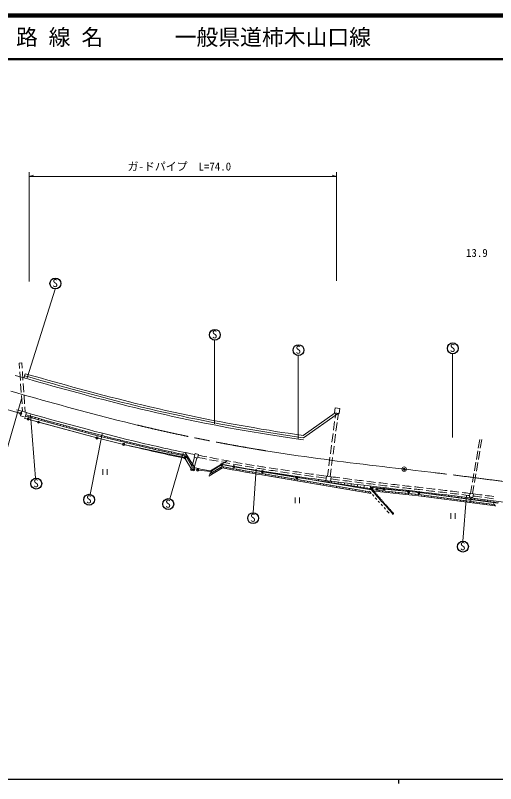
# Model space of a CAD drawing. Units: millimetres, scale not verified. Extents: x 40000 to 680000, y 20000 to 380000.
# Drawn here: x 180233 to 290300, y 204000 to 380000 of the extents above; entities that cross this region are included whole.
import ezdxf
from ezdxf.enums import TextEntityAlignment as Align

# ---------------------------------------------------------------- set-up
doc = ezdxf.new("R2010")
doc.units = ezdxf.units.MM
doc.header["$LTSCALE"] = 1000
doc.header["$PDMODE"] = 32
doc.header["$PDSIZE"] = 500
doc.linetypes.add('CHAIN', pattern=[18.5, 12, -1.5, 3.5, -1.5])
for name, color, linetype, lineweight in [('M-BGD', 7, 'Continuous', 13), ('M-BMK', 2, 'CHAIN', 13), ('M-BMK-ROW', 30, 'Continuous', 13), ('M-BMK-SRVR', 3, 'Continuous', 13), ('M-STR-HTXT', 7, 'Continuous', 13), ('M-TTL', 2, 'Continuous', 140), ('M-TTL-BAND', 7, 'Continuous', 25), ('M-TTL-LINE', 7, 'Continuous', 50)]:
    doc.layers.add(name, color=color, linetype=linetype, lineweight=lineweight)
doc.layers.add('M-TTL-TXT', color=7, linetype='Continuous')
doc.styles.add('ＭＳ ゴシック', font='')
doc.styles.get('ＭＳ ゴシック').set_extended_font_data('MS Gothic')

msp = doc.modelspace()

# ---------------------------------------------------------------- linework, layer by layer
at = {"layer": 'M-BGD'}
for p, q in [((182951, 296982), (189344, 317310)), ((225890, 286389), (225890, 305557)), ((245054, 282876), (245054, 302044)), ((280417, 283284), (280417, 302452)), ((181098, 300326), (181697, 300368)), ((181098, 300326), (181184, 299117)), ((181697, 300368), (181782, 299159)), ((181236, 298369), (181377, 296374)), ((181835, 298411), (181975, 296416)), ((182364, 297431), (182501, 297912)), ((182227, 296951), (182364, 297431)), ((181429, 295626), (181570, 293631)), ((182028, 295668), (182168, 293673)), ((181623, 292883), (181756, 290994)), ((182221, 292925), (182354, 291036)), ((180496, 289645), (181709, 289300)), ((181407, 288242), (181709, 289300)), ((181709, 289300), (182766, 288998)), ((181808, 290246), (181878, 289252)), ((182407, 290288), (182492, 289077)), ((182464, 287940), (182766, 288998)), ((246164, 283756), (253524, 288952)), ((246291, 283233), (254257, 288857)), ((253385, 288970), (253527, 290061)), ((254476, 288828), (253385, 288970)), ((253657, 288935), (253498, 287714)), ((254618, 289919), (253527, 290061)), ((254252, 288857), (254054, 287334)), ((254476, 288828), (254618, 289919)), ((181407, 288242), (182464, 287940)), ((182289, 287699), (198940, 283189)), ((182525, 288153), (199071, 283672)), ((182630, 288519), (182526, 288153)), ((183351, 288315), (183301, 288136)), ((183698, 288509), (184882, 273967)), ((184073, 288111), (183974, 287761)), ((184795, 287908), (184747, 287736)), ((185517, 287705), (185423, 287368)), ((186239, 287503), (186193, 287337)), ((186962, 287301), (186871, 286976)), ((187684, 287100), (187640, 286940)), ((188407, 286899), (188320, 286584)), ((253401, 286971), (253144, 284987)), ((189130, 286699), (189086, 286543)), ((189853, 286500), (189768, 286192)), ((190576, 286301), (190534, 286148)), ((191299, 286103), (191216, 285799)), ((192023, 285906), (191982, 285754)), ((192747, 285710), (192665, 285407)), ((193471, 285514), (193430, 285362)), ((194195, 285319), (194113, 285014)), ((194919, 285125), (194878, 284972)), ((253971, 286696), (253713, 284712)), ((195644, 284932), (195562, 284622)), ((196369, 284740), (196328, 284583)), ((197094, 284549), (197011, 284230)), ((200162, 284109), (197342, 270268)), ((197820, 284359), (197777, 284196)), ((198546, 284169), (198460, 283837)), ((199058, 283675), (205149, 282207)), ((199272, 283981), (199229, 283817)), ((199998, 283794), (199915, 283469)), ((200724, 283608), (200684, 283450)), ((201451, 283423), (201374, 283117)), ((253047, 284244), (252790, 282260)), ((253630, 284074), (253373, 282091)), ((198940, 283189), (205031, 281721)), ((202178, 283239), (202141, 283090)), ((202906, 283056), (202833, 282765)), ((203633, 282875), (203598, 282732)), ((204361, 282694), (204292, 282413)), ((205090, 282516), (205056, 282376)), ((205818, 282337), (205751, 282059)), ((206547, 282161), (206514, 282022)), ((207276, 281986), (207210, 281707)), ((208006, 281812), (207973, 281673)), ((208736, 281639), (208670, 281361)), ((286660, 282859), (286326, 280887)), ((287112, 282805), (286778, 280833)), ((209466, 281468), (209434, 281329)), ((210197, 281299), (210132, 281020)), ((210928, 281130), (210896, 280991)), ((211659, 280963), (211595, 280684)), ((212390, 280797), (212359, 280658)), ((213122, 280633), (213060, 280354)), ((213854, 280470), (213823, 280331)), ((214586, 280309), (214525, 280029)), ((215319, 280148), (215289, 280009)), ((216052, 279989), (215992, 279710)), ((252693, 281516), (252435, 279532)), ((253276, 281347), (253032, 279469)), ((286219, 280253), (285886, 278281)), ((286671, 280199), (286338, 278227)), ((218711, 279718), (215630, 269233)), ((216785, 279832), (216756, 279692)), ((217519, 279676), (217460, 279396)), ((218253, 279521), (218223, 279381)), ((218987, 279368), (218929, 279088)), ((219044, 278553), (220606, 276013)), ((219182, 279838), (221334, 276336)), ((219357, 278999), (220786, 276674)), ((219638, 279096), (219515, 279021)), ((220030, 278457), (219783, 278305)), ((220700, 276510), (221318, 278771)), ((221182, 276378), (221800, 278640)), ((221190, 278806), (221404, 279592)), ((221965, 278595), (221190, 278806)), ((222179, 279381), (221404, 279592)), ((221965, 278595), (222179, 279381)), ((252339, 278789), (252081, 276805)), ((252935, 278725), (252691, 276847)), ((220423, 277818), (220300, 277742)), ((220816, 277179), (220569, 277028)), ((220700, 276510), (221182, 276378)), ((227610, 276629), (224725, 274859)), ((228763, 277967), (224951, 275628)), ((227513, 277155), (224966, 275593)), ((226230, 276413), (226249, 276380)), ((226889, 276773), (226880, 276787)), ((227282, 276428), (227439, 276172)), ((227511, 277181), (227505, 277151)), ((227970, 276563), (227942, 276415)), ((228244, 277020), (228247, 277034)), ((228707, 276427), (228654, 276132)), ((228986, 276910), (228982, 276886)), ((229720, 276752), (229722, 276765)), ((230463, 276645), (230458, 276620)), ((231197, 276490), (231199, 276502)), ((231940, 276385), (231936, 276360)), ((285779, 277646), (285445, 275674)), ((286230, 277592), (285897, 275620)), ((200285, 276053), (200285, 274753)), ((201260, 274753), (201260, 276053)), ((227669, 276313), (224600, 274429)), ((224725, 274859), (224882, 274603)), ((224951, 275628), (224971, 275596)), ((225365, 275251), (225443, 275123)), ((225610, 275988), (225600, 276004)), ((226004, 275643), (226161, 275387)), ((226643, 276035), (226722, 275907)), ((229445, 276294), (229419, 276146)), ((230183, 276161), (230131, 275866)), ((230922, 276030), (230896, 275883)), ((231661, 275901), (231609, 275605)), ((232400, 275773), (232374, 275625)), ((232675, 276233), (232677, 276245)), ((233139, 275646), (233088, 275350)), ((233418, 276131), (233414, 276106)), ((233878, 275520), (233853, 275372)), ((234154, 275981), (234156, 275993)), ((234618, 275396), (234569, 275100)), ((235449, 276075), (234729, 266062)), ((234898, 275882), (234893, 275857)), ((235358, 275273), (235333, 275125)), ((235633, 275735), (235635, 275747)), ((236098, 275152), (236050, 274856)), ((236378, 275638), (236374, 275614)), ((261807, 270492), (236730, 274746)), ((261483, 270852), (236780, 275041)), ((236838, 275031), (236813, 274884)), ((261839, 271298), (236864, 275534)), ((237114, 275492), (237116, 275507)), ((237578, 274906), (237527, 274610)), ((237859, 275401), (237853, 275366)), ((238317, 274781), (238292, 274633)), ((238593, 275241), (238596, 275263)), ((239056, 274655), (239006, 274359)), ((239341, 275168), (239332, 275116)), ((240072, 274990), (240077, 275022)), ((240823, 274941), (240812, 274865)), ((241551, 274739), (241558, 274784)), ((242307, 274718), (242291, 274614)), ((251984, 276061), (251770, 274408)), ((252595, 276104), (252365, 274331)), ((285338, 275039), (285005, 273067)), ((285790, 274985), (285456, 273013)), ((239796, 274530), (239771, 274382)), ((240535, 274404), (240485, 274109)), ((241275, 274279), (241250, 274131)), ((242014, 274154), (241964, 273858)), ((242754, 274028), (242729, 273880)), ((243031, 274488), (243040, 274549)), ((243493, 273903), (243443, 273607)), ((243791, 274500), (243771, 274363)), ((244233, 273777), (244207, 273629)), ((244511, 274237), (244522, 274315)), ((244972, 273652), (244922, 273356)), ((245275, 274287), (245250, 274112)), ((245711, 273527), (245686, 273379)), ((245991, 273986), (246004, 274084)), ((246451, 273401), (246401, 273105)), ((246761, 274078), (246730, 273861)), ((247190, 273276), (247165, 273128)), ((247471, 273735), (247487, 273855)), ((247930, 273150), (247880, 272855)), ((248247, 273872), (248211, 273610)), ((248669, 273025), (248644, 272877)), ((248951, 273484), (248970, 273628)), ((249409, 272899), (249358, 272604)), ((249733, 273671), (249691, 273359)), ((250432, 273233), (250454, 273402)), ((251220, 273473), (251172, 273108)), ((251368, 273351), (251510, 274442)), ((252459, 273210), (251368, 273351)), ((252601, 274300), (251510, 274442)), ((251912, 272982), (251938, 273179)), ((252459, 273210), (252601, 274300)), ((252707, 273278), (252652, 272856)), ((253393, 272731), (253422, 272957)), ((254195, 273087), (254133, 272605)), ((255683, 272898), (255615, 272354)), ((250148, 272774), (250123, 272626)), ((250888, 272649), (250837, 272353)), ((251627, 272523), (251602, 272375)), ((252366, 272398), (252316, 272102)), ((253106, 272272), (253081, 272124)), ((253845, 272147), (253795, 271851)), ((254585, 272022), (254560, 271874)), ((254874, 272480), (254907, 272736)), ((255324, 271896), (255274, 271600)), ((256064, 271771), (256039, 271623)), ((256356, 272228), (256391, 272517)), ((256803, 271645), (256753, 271350)), ((257171, 272712), (257096, 272103)), ((257542, 271520), (257517, 271372)), ((257837, 271977), (257876, 272299)), ((258282, 271394), (258232, 271099)), ((258660, 272529), (258577, 271852)), ((259021, 271269), (258996, 271121)), ((259318, 271726), (259362, 272082)), ((259761, 271144), (259711, 270848)), ((260149, 272347), (260059, 271600)), ((260800, 271475), (260847, 271866)), ((261638, 272168), (261540, 271349)), ((272753, 270729), (261647, 271890)), ((261647, 271890), (261839, 271298)), ((261858, 271277), (262189, 270904)), ((261858, 271277), (262189, 270904)), ((262140, 271336), (262565, 270852)), ((272694, 270233), (262140, 271336)), ((262352, 271816), (262384, 272084)), ((263128, 271990), (263098, 271738)), ((263632, 271180), (263601, 270881)), ((263844, 271660), (263858, 271781)), ((264378, 271102), (264363, 270953)), ((264617, 271814), (264590, 271582)), ((265336, 271504), (265349, 271615)), ((266107, 271639), (266082, 271426)), ((266828, 271348), (266840, 271450)), ((267597, 271465), (267574, 271270)), ((268321, 271192), (268331, 271285)), ((269087, 271292), (269067, 271115)), ((269813, 271037), (269822, 271121)), ((270577, 271119), (270559, 270959)), ((272823, 271363), (273641, 271269)), ((272881, 271860), (273696, 271766)), ((274387, 271183), (275636, 271038)), ((274441, 271680), (275694, 271535)), ((284880, 272328), (284564, 270461)), ((285331, 272274), (285016, 270406)), ((244350, 269580), (244350, 268280)), ((245325, 268280), (245325, 269580)), ((260500, 271018), (260475, 270870)), ((261240, 270893), (261189, 270597)), ((261375, 270970), (261807, 270492)), ((261375, 270970), (261807, 270492)), ((262046, 270228), (262381, 269857)), ((262046, 270228), (262381, 269857)), ((262189, 270904), (262521, 270531)), ((262189, 270904), (262521, 270531)), ((272659, 269935), (262433, 271004)), ((262521, 270531), (262853, 270158)), ((262521, 270531), (262853, 270158)), ((262716, 269486), (263051, 269115)), ((262716, 269486), (263051, 269115)), ((262853, 270158), (263185, 269785)), ((262853, 270158), (263185, 269785)), ((263185, 269785), (263517, 269412)), ((263185, 269785), (263517, 269412)), ((263517, 269412), (263848, 269039)), ((263517, 269412), (263848, 269039)), ((265124, 271024), (265093, 270726)), ((265870, 270946), (265855, 270797)), ((266616, 270868), (266585, 270570)), ((267362, 270790), (267346, 270641)), ((268108, 270712), (268077, 270414)), ((268854, 270634), (268838, 270485)), ((269600, 270556), (269569, 270258)), ((270346, 270478), (270330, 270329)), ((271092, 270400), (271061, 270102)), ((271305, 270881), (271313, 270957)), ((271838, 270322), (271822, 270173)), ((272067, 270947), (272051, 270803)), ((272584, 270244), (272552, 269946)), ((290175, 267623), (272659, 269935)), ((289929, 267958), (272694, 270233)), ((290929, 268330), (272753, 270729)), ((272766, 270867), (275579, 270542)), ((272796, 270723), (272805, 270797)), ((273327, 270149), (273308, 270000)), ((273557, 270775), (273540, 270625)), ((274071, 270051), (274032, 269753)), ((274284, 270527), (274293, 270608)), ((274815, 269953), (274795, 269804)), ((275047, 270603), (275027, 270429)), ((275558, 269855), (275519, 269557)), ((275771, 270331), (275782, 270424)), ((276302, 269756), (276282, 269608)), ((276537, 270431), (276514, 270233)), ((277045, 269658), (277006, 269361)), ((277258, 270135), (277270, 270239)), ((277789, 269560), (277769, 269411)), ((278027, 270255), (278001, 270036)), ((278532, 269462), (278493, 269165)), ((278745, 269938), (278758, 270052)), ((279276, 269364), (279256, 269215)), ((279517, 270077), (279488, 269840)), ((280231, 269742), (280246, 269864)), ((281006, 269896), (280975, 269644)), ((281718, 269546), (281734, 269675)), ((282494, 269713), (282461, 269448)), ((283629, 270109), (282815, 259550)), ((283205, 269350), (283222, 269485)), ((283983, 269526), (283948, 269252)), ((284299, 269671), (284395, 270480)), ((284299, 269671), (284395, 270480)), ((285097, 269577), (284299, 269671)), ((285097, 269577), (284299, 269671)), ((285193, 270386), (284395, 270480)), ((285193, 270386), (284395, 270480)), ((284691, 269154), (284709, 269293)), ((285097, 269577), (285193, 270386)), ((285097, 269577), (285193, 270386)), ((285471, 269337), (285435, 269055)), ((263386, 268744), (263721, 268373)), ((263386, 268744), (263721, 268373)), ((263848, 269039), (264180, 268666)), ((263848, 269039), (264180, 268666)), ((264057, 268002), (264392, 267631)), ((264057, 268002), (264392, 267631)), ((264180, 268666), (264512, 268293)), ((264180, 268666), (264512, 268293)), ((264512, 268293), (264844, 267919)), ((264512, 268293), (264844, 267919)), ((264844, 267919), (265175, 267546)), ((264844, 267919), (265175, 267546)), ((265175, 267546), (265507, 267173)), ((265175, 267546), (265507, 267173)), ((280019, 269266), (279980, 268968)), ((280763, 269168), (280743, 269019)), ((281507, 269070), (281467, 268772)), ((282250, 268971), (282230, 268823)), ((282994, 268873), (282954, 268576)), ((283737, 268775), (283718, 268626)), ((284481, 268677), (284442, 268380)), ((285224, 268579), (285205, 268430)), ((285968, 268481), (285929, 268183)), ((286178, 268957), (286196, 269099)), ((286711, 268383), (286692, 268234)), ((286958, 269145), (286921, 268859)), ((287455, 268284), (287416, 267987)), ((287665, 268761), (287683, 268904)), ((288199, 268186), (288179, 268038)), ((288446, 268950), (288408, 268663)), ((288942, 268088), (288903, 267791)), ((289151, 268565), (289170, 268708)), ((289447, 268022), (289427, 267873)), ((289797, 268137), (290241, 267533)), ((289933, 268752), (289894, 268467)), ((264727, 267260), (265062, 266889)), ((264727, 267260), (265062, 266889)), ((265397, 266518), (265891, 265971)), ((265397, 266518), (265891, 265971)), ((265507, 267173), (265839, 266800)), ((265507, 267173), (265839, 266800)), ((265839, 266800), (266171, 266427)), ((265839, 266800), (266171, 266427)), ((266171, 266427), (266503, 266054)), ((266171, 266427), (266503, 266054)), ((266503, 266054), (266834, 265681)), ((266503, 266054), (266834, 265681)), ((280048, 265987), (280048, 264687)), ((281023, 264687), (281023, 265987))]:
    msp.add_line(p, q, dxfattribs=at)
for points in [[(180198, 297530), (181638, 297118), (183077, 296708), (184516, 296299), (185956, 295892), (187395, 295487), (188834, 295084), (190273, 294683), (191712, 294285), (193151, 293890), (194591, 293498), (196031, 293109), (197471, 292724), (198912, 292343), (200353, 291965), (201795, 291592), (203237, 291223), (204680, 290859), (206123, 290499), (207567, 290145), (209015, 289795)], [(182501, 297912), (183351, 297670), (184789, 297261), (186227, 296854), (187665, 296450), (189103, 296047), (190540, 295647), (191978, 295249), (193415, 294855), (194853, 294463), (196291, 294075), (197729, 293690), (199167, 293310), (200605, 292933), (202044, 292560), (203483, 292192), (204923, 291829), (206363, 291470), (207803, 291117), (209250, 290767)], [(182364, 297431), (183214, 297189), (184653, 296780), (186091, 296373), (187530, 295968), (188968, 295565), (190406, 295165), (191845, 294767), (193283, 294372), (194722, 293981), (196161, 293592), (197600, 293207), (199039, 292826), (200479, 292449), (201919, 292076), (203360, 291708), (204801, 291344), (206243, 290985), (207685, 290631), (209133, 290281)], [(180318, 289176), (180887, 289014), (181571, 288819)], [(181709, 289300), (182471, 289084), (183918, 288674), (185367, 288266), (186817, 287860), (188268, 287456), (189720, 287055), (191173, 286656), (192628, 286259), (194085, 285866), (195543, 285476), (197002, 285090), (198463, 284707), (199926, 284328), (201390, 283954), (202856, 283584), (204324, 283218), (205793, 282858), (207261, 282503)], [(182630, 288519), (183782, 288193), (185232, 287785), (186682, 287379), (188134, 286974), (189587, 286573), (191042, 286173), (192498, 285777), (193955, 285383), (195414, 284993), (196875, 284606), (198337, 284223), (199801, 283844), (201267, 283469), (202734, 283099), (204204, 282733), (205219, 282484)], [(238212, 283952), (239683, 283718), (241152, 283489), (242622, 283265), (244094, 283046), (245567, 282831), (246287, 282729)], [(238291, 284446), (239761, 284211), (241228, 283983), (242697, 283759), (244167, 283541), (245638, 283326), (246291, 283233)], [(238370, 284939), (239838, 284705), (241304, 284477), (242771, 284254), (244240, 284035), (245710, 283821), (246164, 283756)], [(205031, 281721), (205488, 281609), (206957, 281254)], [(205149, 282207), (205606, 282095), (207074, 281740)], [(205219, 282484), (205675, 282372), (207144, 282017)], [(236866, 275559), (238360, 275321), (239858, 275088), (241357, 274860), (242856, 274637), (244354, 274418), (245853, 274204), (247351, 273995), (248849, 273790), (250347, 273588), (251845, 273390), (253343, 273196), (254840, 273004), (256336, 272816), (257833, 272630), (259329, 272447), (260824, 272265), (262319, 272086), (263813, 271909), (265307, 271733), (266800, 271558), (268293, 271384), (269784, 271211), (271276, 271039), (272766, 270867)]]:
    msp.add_lwpolyline(points, dxfattribs=at)
at = {"layer": 'M-BGD', "lineweight": 25}
for centre in [(189407, 318577), (225953, 306823), (245116, 303310), (280480, 303718), (185023, 272725), (197142, 269035), (215273, 268035), (234723, 264812), (282809, 258300)]:
    msp.add_circle(centre, 1250, dxfattribs=at)
at = {"layer": 'M-BGD'}
for centre, radius, start, end in [((301321, 675143), 395249, 256.52921, 260.83546), ((301321, 675143), 396249, 256.52921, 260.8356), ((301321, 675143), 395749, 256.52921, 260.83553), ((301134, 674380), 403749, 256.52821, 258.31423), ((301321, 675143), 404249, 256.52821, 258.32851), ((301321, 675143), 403749, 256.52821, 258.57576), ((301134, 674380), 404249, 256.52821, 258.2836), ((301321, 675143), 404249, 258.68515, 258.97385), ((301321, 675143), 403749, 258.69003, 258.97385), ((301321, 675143), 404249, 259.08028, 259.3641), ((301321, 675143), 403749, 259.08028, 259.3641), ((301321, 675143), 403749, 259.47053, 259.75435), ((301026, 673673), 405249, 258.65893, 259.18004), ((301321, 675143), 404249, 259.47053, 259.75435), ((301321, 675143), 404749, 259.48952, 260.83672), ((301319, 675118), 404749, 259.49322, 260.83672), ((301236, 674625), 404749, 259.51935, 260.83672), ((301321, 675143), 404249, 259.86078, 260.1446), ((301321, 675143), 403749, 259.86078, 260.1446), ((301321, 675143), 404249, 260.25103, 260.53485), ((301321, 675143), 403749, 260.25103, 260.53485), ((301321, 675143), 403749, 260.64128, 260.83646), ((424586, 1516687), 1254244, 261.39958, 261.42811), ((424586, 1516687), 1254244, 261.46238, 261.55374), ((301186, 674330), 404749, 259.53503, 260.83672), ((301321, 675143), 404249, 260.64128, 260.83666), ((363351, 1103513), 837060, 261.31461, 261.35714), ((363351, 1103513), 837060, 261.40854, 261.5456), ((363351, 1103513), 837060, 261.597, 261.73406), ((424586, 1516687), 1254244, 261.588, 261.67935), ((363351, 1103513), 837060, 261.78546, 261.92251), ((424586, 1516687), 1254244, 261.71361, 261.80497), ((363351, 1103513), 837060, 261.97391, 262.11066), ((424586, 1516687), 1254244, 261.83923, 261.93059), ((424586, 1516687), 1254244, 261.96484, 262.06832), ((363351, 1103513), 837060, 262.16205, 262.3174), ((363351, 1103513), 837060, 262.3927, 262.52938), ((378208, 1232665), 966561, 262.53315, 262.6517), ((363351, 1103513), 837060, 262.58077, 262.71781), ((378208, 1232665), 966561, 262.69615, 262.81469), ((363351, 1103513), 837060, 262.7692, 262.90599), ((378208, 1232665), 966561, 262.85914, 262.97769), ((378208, 1232665), 966561, 263.02214, 263.14068), ((378208, 1232665), 966561, 263.18513, 263.30368), ((363351, 1103513), 837060, 262.95738, 263.09443), ((262024, 271091), 250, 311.64598, 131.64598), ((262024, 271091), 250, 311.64598, 131.64598), ((363351, 1103513), 837060, 263.14582, 263.28261), ((363351, 1103513), 837060, 263.334, 263.47105), ((378208, 1232665), 966561, 263.34814, 263.46667), ((363351, 1103513), 837060, 263.52244, 263.65923), ((378208, 1232665), 966561, 263.51113, 263.62967), ((363351, 1103513), 837060, 263.71063, 263.79159), ((378208, 1232665), 966561, 263.67413, 263.744), ((184374, -519459), 796248, 83.36123, 83.41441), ((184374, -519459), 796248, 83.16335, 83.30726), ((262355, 270718), 250, 311.64598, 131.64598), ((262355, 270718), 250, 311.64598, 131.64598), ((262687, 270344), 250, 311.64597, 131.646), ((262687, 270344), 250, 311.64597, 131.646), ((263019, 269971), 250, 311.64598, 131.64598), ((263019, 269971), 250, 311.64598, 131.64598), ((263351, 269598), 250, 311.64598, 131.64598), ((263351, 269598), 250, 311.64598, 131.64598), ((263682, 269225), 250, 311.64596, 131.646), ((263682, 269225), 250, 311.64596, 131.646), ((184317, -519956), 795748, 79.29532, 83.41441), ((184374, -519459), 795748, 83.36112, 83.41441), ((184374, -519459), 795748, 83.16287, 83.30705), ((184374, -519459), 795748, 82.96536, 83.10879), ((184374, -519459), 796248, 82.96547, 83.10937), ((184374, -519459), 795748, 82.78341, 82.9113), ((254925, 44947), 227450, 82.55541, 83.00281), ((184374, -519459), 795748, 82.582, 82.72556), ((183447, -524788), 801656, 82.56548, 82.70842), ((184374, -519459), 795748, 82.38411, 82.52803), ((183447, -524788), 801656, 82.36893, 82.51187), ((264014, 268852), 250, 311.64598, 131.64598), ((264014, 268852), 250, 311.64598, 131.64598), ((264346, 268479), 250, 311.64598, 131.64598), ((264346, 268479), 250, 311.64598, 131.64598), ((264678, 268106), 250, 311.64602, 131.64595), ((264678, 268106), 250, 311.64602, 131.64595), ((265010, 267733), 250, 311.64598, 131.64598), ((265010, 267733), 250, 311.64598, 131.64598), ((265341, 267360), 250, 311.64598, 131.64598), ((265341, 267360), 250, 311.64598, 131.64598), ((265673, 266987), 250, 311.64598, 131.64598), ((265673, 266987), 250, 311.64598, 131.64598), ((266005, 266614), 250, 311.64598, 131.64598), ((266005, 266614), 250, 311.64598, 131.64598), ((266337, 266241), 250, 311.64598, 131.64598), ((266337, 266241), 250, 311.64598, 131.64598), ((266668, 265867), 250, 311.64597, 131.646), ((266668, 265867), 250, 311.64597, 131.646)]:
    msp.add_arc(centre, radius, start, end, dxfattribs=at)
at = {"layer": 'M-BMK'}
msp.add_line((273311, 275585), (276124, 275260), dxfattribs=at)
for points in [[(179166, 293925), (180608, 293513), (182051, 293101), (183494, 292691), (184937, 292283), (186381, 291876), (187825, 291472), (189270, 291070), (190716, 290670), (192162, 290273), (193610, 289879), (195058, 289488), (196507, 289100), (197957, 288716), (199408, 288336), (200860, 287960), (202313, 287588), (203768, 287221), (205223, 286859), (206680, 286502), (208138, 286149)], [(237618, 280249), (239099, 280013), (240581, 279782), (242064, 279557), (243548, 279336), (245032, 279120), (246517, 278908), (248003, 278700), (249489, 278496), (250975, 278297), (252462, 278100), (253950, 277907), (255438, 277717), (256926, 277529), (258414, 277344), (259903, 277162), (261392, 276981), (262882, 276803), (264371, 276626), (265861, 276450), (267351, 276276), (268841, 276102), (270331, 275930), (271821, 275757), (273311, 275585)]]:
    msp.add_lwpolyline(points, dxfattribs=at)
for centre, radius, start, end in [((301321, 675143), 399999, 256.52871, 260.8361), ((154748, -733711), 1016246, 79.08393, 83.14046)]:
    msp.add_arc(centre, radius, start, end, dxfattribs=at)
at = {"layer": 'M-BMK-ROW'}
for p, q in [((172211, 291449), (181438, 288805)), ((183172, 287522), (185523, 286821)), ((185523, 286821), (198940, 283189)), ((198940, 283189), (205030, 281706)), ((205030, 281706), (219085, 278684)), ((219085, 278684), (220603, 275975)), ((225047, 275515), (227519, 277088)), ((227519, 277088), (230314, 276600)), ((230314, 276600), (236845, 275462)), ((220603, 275975), (221089, 275924)), ((222024, 275827), (225047, 275515)), ((236845, 275462), (244786, 274104)), ((244786, 274104), (261865, 271537)), ((261865, 271537), (262001, 271532)), ((263126, 271498), (264735, 271448)), ((264735, 271448), (270385, 270898)), ((270385, 270898), (272744, 270668)), ((272744, 270668), (284549, 269102)), ((284549, 269102), (290772, 268237))]:
    msp.add_line(p, q, dxfattribs=at)
for centre in [(181438, 288805), (183172, 287522), (185523, 286821), (198940, 283189), (205030, 281706), (219085, 278684), (227519, 277088), (230314, 276600), (220603, 275975), (221089, 275924), (222024, 275827), (225047, 275515), (236845, 275462), (244786, 274104), (261865, 271537), (262001, 271532), (263126, 271498), (264735, 271448), (270385, 270898), (272744, 270668), (284549, 269102)]:
    msp.add_circle(centre, 250, dxfattribs=at)
for p in [(181438, 288805), (183172, 287522), (185523, 286821), (198940, 283189), (205030, 281706), (219085, 278684), (227519, 277088), (230314, 276600), (220603, 275975), (221089, 275924), (222024, 275827), (225047, 275515), (236845, 275462), (244786, 274104), (261865, 271537), (262001, 271532), (263126, 271498), (264735, 271448), (270385, 270898), (272744, 270668), (284549, 269102)]:
    msp.add_point(p, dxfattribs=at)
at = {"layer": 'M-BMK-SRVR'}
msp.add_circle((269337, 276045), 500, dxfattribs=at)
msp.add_point((269337, 276045), dxfattribs=at)
at = {"layer": 'M-STR-HTXT'}
for p, q in [((183423, 319051), (183423, 344073)), ((183423, 343109), (184423, 343359)), ((253847, 343109), (252847, 343359)), ((253847, 319185), (253847, 344073)), ((183423, 343109), (253847, 343109)), ((181676, 292129), (173912, 265620))]:
    msp.add_line(p, q, dxfattribs=at)
at = {"layer": 'M-TTL'}
msp.add_line((680000, 380000), (40000, 380000), dxfattribs=at)
at = {"layer": 'M-TTL-BAND'}
for p, q in [((40000, 205000), (579000, 205000)), ((268000, 205000), (268000, 204000))]:
    msp.add_line(p, q, dxfattribs=at)
at = {"layer": 'M-TTL-LINE'}
msp.add_line((40000, 370000), (680000, 370000), dxfattribs=at)

# ---------------------------------------------------------------- texts
at = {"layer": 'M-BGD', "style": 'ＭＳ ゴシック'}
for p in [(188728, 317203), (225274, 305450), (279801, 302345), (244438, 301937), (184345, 271352), (196463, 267661), (214595, 266661), (234045, 263438), (282131, 256926)]:
    msp.add_text('S', height=1833, dxfattribs=at).set_placement(p, align=Align.BOTTOM_LEFT)
at = {"layer": 'M-STR-HTXT', "style": 'ＭＳ ゴシック'}
for s, p in [('ガ-ドパイプ\u3000L=74.0', (205949, 343909)), ('13.9', (283502, 324118))]:
    msp.add_text(s, height=1833, dxfattribs=at).set_placement(p, align=Align.BOTTOM_LEFT)
at = {"layer": 'M-TTL-TXT', "style": 'ＭＳ ゴシック'}
for s, p in [('路 線 名', (180380, 375000)), ('一般県道柿木山口線', (216734, 375000))]:
    msp.add_text(s, height=3666, dxfattribs=at).set_placement(p, align=Align.MIDDLE_LEFT)

doc.saveas('drawing.dxf')
